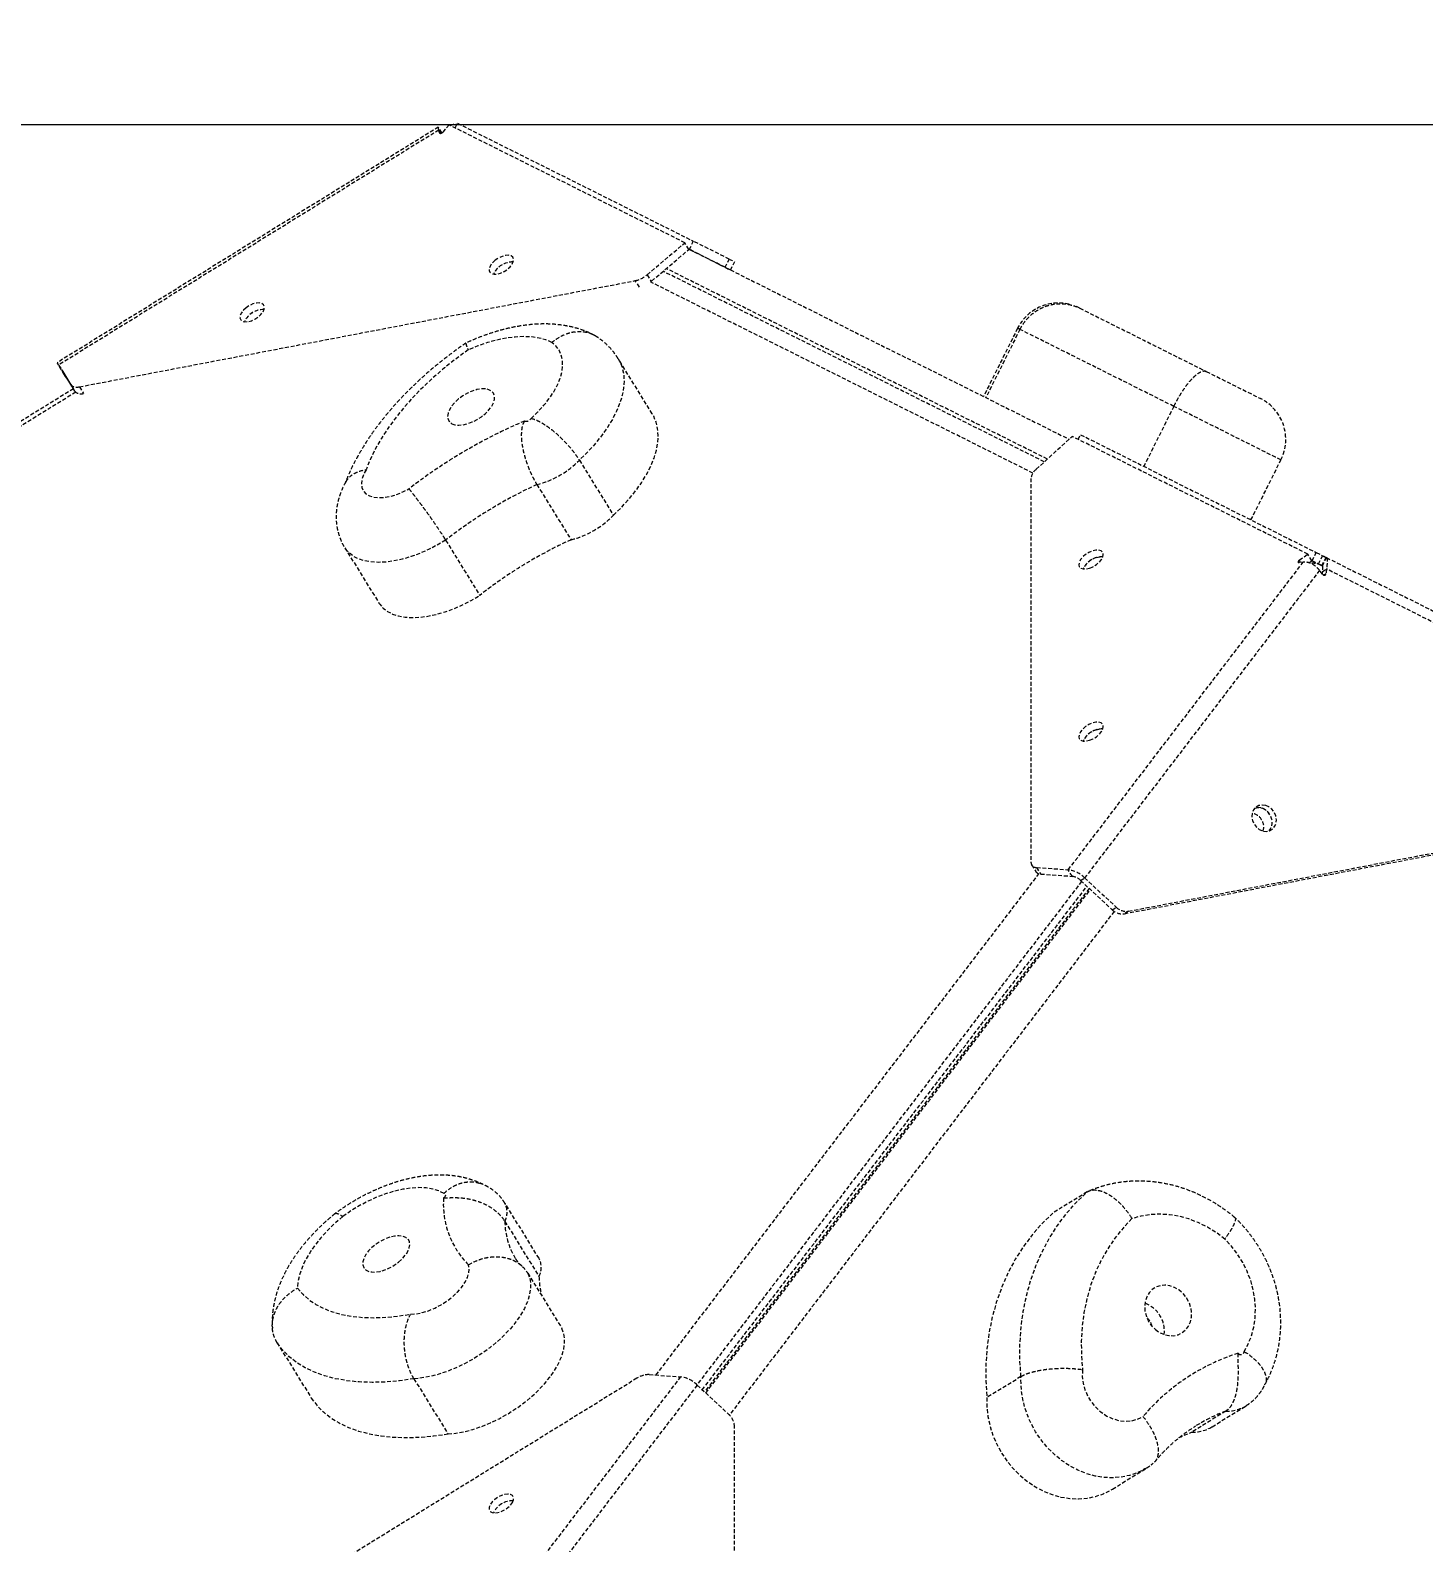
# Model space of a CAD drawing. Header units: millimetres. Extents: x -3485 to 2910, y -2710 to 2433.
# Drawn here: x -659.2 to -202.3, y 467.7 to 963.6 of the extents above; entities that cross this region are included whole.
import ezdxf

# ---------------------------------------------------------------- set-up
doc = ezdxf.new("R2010")
doc.units = ezdxf.units.MM
doc.linetypes.add('HIDDEN', pattern=[1.905, 1.27, -0.635])
for name, color, linetype in [('DIKOM_ОБЪЕКТ', 7, 'Continuous'), ('DIKOM_РАЗМЕР_ЗОНА', 7, 'Continuous'), ('DIKOM_РАЗМЕР_ОБЪЕКТА', 7, 'Continuous')]:
    doc.layers.add(name, color=color, linetype=linetype)
doc.styles.add('style1', font='arialbd.ttf', dxfattribs={"width": 0.8})
doc.dimstyles.new('1-50', dxfattribs={"dimtxt": 300, "dimasz": 200, "dimexe": 100, "dimexo": 0, "dimgap": 100, "dimtad": 1, "dimtxsty": 'style1', "dimcen": 200, "dimclrd": 7, "dimclre": 7, "dimclrt": 7, "dimadec": 1, "dimazin": 2, "dimtfac": 1, "dimtmove": 0, "dimatfit": 2, "dimfxl": 0, "dimlwd": 25, "dimlwe": 18, "dimarcsym": 0})

# ---------------------------------------------------------------- blocks, each defined once
blk = doc.blocks.new('*D1')
at = {"layer": 'Defpoints', "color": 0, "transparency": 16777216}
for p in [(945.52, 932.59), (-1315.58, -557.62), (667.32, -557.62)]:
    blk.add_point(p, dxfattribs=at)
at = {"layer": 'DIKOM_РАЗМЕР_ОБЪЕКТА', "color": 7, "lineweight": 18, "transparency": 16777216}
for p, q in [((945.52, 932.59), (-1415.58, 932.59)), ((667.32, -557.62), (-1415.58, -557.62))]:
    blk.add_line(p, q, dxfattribs=at)
at = {"layer": 'DIKOM_РАЗМЕР_ОБЪЕКТА', "color": 7, "lineweight": 25, "transparency": 16777216}
blk.add_line((-1315.58, 732.59), (-1315.58, -357.62), dxfattribs=at)
at = {"layer": 'DIKOM_РАЗМЕР_ОБЪЕКТА', "color": 7, "transparency": 16777216}
for points in [[(-1348.92, 732.59), (-1282.25, 732.59), (-1315.58, 932.59)], [(-1348.92, -357.62), (-1282.25, -357.62), (-1315.58, -557.62)]]:
    blk.add_solid(points, dxfattribs=at)
at = {"layer": 'DIKOM_РАЗМЕР_ОБЪЕКТА', "color": 7, "transparency": 16777216, "insert": (-1568.76, 187.48), "char_height": 300, "attachment_point": 5, "rotation": 90, "style": 'style1'}
blk.add_mtext('{\\fArial|b0|i0|c204|p34;1500}', dxfattribs=at)
blk = doc.blocks.new('*D3')
at = {"layer": 'Defpoints', "color": 0, "transparency": 16777216}
for p in [(1104.7, 2433.05), (-3035.21, -2058.94), (798.95, -2058.94)]:
    blk.add_point(p, dxfattribs=at)
at = {"layer": 'DIKOM_РАЗМЕР_ЗОНА', "color": 7, "lineweight": 18, "transparency": 16777216}
for p, q in [((1104.7, 2433.05), (-3135.21, 2433.05)), ((798.95, -2058.94), (-3135.21, -2058.94))]:
    blk.add_line(p, q, dxfattribs=at)
at = {"layer": 'DIKOM_РАЗМЕР_ЗОНА', "color": 7, "lineweight": 25, "transparency": 16777216}
blk.add_line((-3035.21, 2233.05), (-3035.21, -1858.94), dxfattribs=at)
at = {"layer": 'DIKOM_РАЗМЕР_ЗОНА', "color": 7, "transparency": 16777216}
for points in [[(-3068.54, 2233.05), (-3001.87, 2233.05), (-3035.21, 2433.05)], [(-3068.54, -1858.94), (-3001.87, -1858.94), (-3035.21, -2058.94)]]:
    blk.add_solid(points, dxfattribs=at)
at = {"layer": 'DIKOM_РАЗМЕР_ЗОНА', "color": 7, "transparency": 16777216, "insert": (-3288.38, 360.58), "char_height": 300, "attachment_point": 5, "rotation": 90, "style": 'style1'}
blk.add_mtext('{\\fArial|b0|i0|c204|p34;4500}', dxfattribs=at)

msp = doc.modelspace()

# ---------------------------------------------------------------- linework, layer by layer
at = {"layer": 'DIKOM_ОБЪЕКТ', "color": 7, "linetype": 'HIDDEN', "lineweight": 15}
for p, q in [((-521.84, 932.518), (-523.928, 930.184)), ((-444.564, 893.875), (-521.84, 932.518)), ((-519.837, 931.516), (-519.072, 933.047)), ((-519.072, 933.047), (-441.795, 894.404)), ((-525.392, 931.783), (-650.336, 854.558)), ((-525.2, 930.848), (-649.865, 853.795)), ((-524.26, 929.907), (-525.412, 931.77)), ((-525.033, 929.973), (-525.2, 930.848)), ((-524.541, 929.782), (-525.2, 930.848)), ((-524.93, 929.807), (-525.033, 929.973)), ((-523.928, 930.184), (-522.95, 931.277)), ((-523.928, 930.184), (-523.928, 930.184)), ((-456.93, 883.383), (-444.564, 893.875)), ((-443.222, 891.704), (-444.564, 893.875)), ((-441.795, 894.404), (-443.137, 891.721)), ((-430.031, 888.521), (-441.795, 894.404)), ((-455.45, 881.33), (-443.222, 891.704)), ((-443.275, 891.789), (-443.137, 891.721)), ((-443.273, 891.787), (-318.629, 829.472)), ((-431.373, 885.838), (-443.137, 891.721)), ((-441.881, 891.093), (-441.945, 891.123)), ((-431.373, 885.838), (-430.031, 888.521)), ((-456.93, 883.383), (-455.592, 881.219)), ((-326.723, 822.047), (-451.688, 884.522)), ((-325.729, 822.959), (-450.642, 885.409)), ((-428.311, 887.661), (-429.653, 884.977)), ((-643.029, 846.656), (-460.815, 881.452)), ((-459.48, 879.292), (-460.815, 881.452)), ((-330.468, 818.357), (-455.83, 881.03)), ((-315.348, 872.552), (-316.204, 872.947)), ((-335.472, 865.843), (-346.652, 843.482)), ((-334.722, 865.468), (-345.902, 843.107)), ((-645.901, 847.381), (-649.865, 853.795)), ((-649.865, 853.795), (-648.523, 851.624)), ((-649.865, 853.795), (-648.524, 851.625)), ((-649.865, 853.795), (-645.902, 847.382)), ((-455.233, 837.769), (-466.414, 855.859)), ((-648.524, 851.625), (-645.034, 845.978)), ((-648.524, 851.625), (-648.524, 851.625)), ((-644.559, 845.211), (-648.523, 851.624)), ((-645.034, 845.979), (-850.571, 718.937)), ((-644.267, 844.873), (-849.925, 717.756)), ((-645.902, 847.382), (-645.034, 845.978)), ((-644.559, 845.211), (-645.901, 847.381)), ((-643.029, 846.656), (-641.688, 844.485)), ((-284.266, 840.242), (-294.102, 820.567)), ((-329.376, 819.613), (-317.612, 830.406)), ((-240.34, 791.783), (-317.612, 830.406)), ((-315.608, 829.404), (-314.843, 830.935)), ((-314.843, 830.935), (-237.572, 792.312)), ((-479.162, 822.61), (-467.981, 804.52)), ((-258.985, 803.015), (-249.15, 822.686)), ((-493.065, 814.593), (-481.884, 796.504)), ((-331.096, 816.6), (-331.096, 690.706)), ((-556.039, 793.856), (-544.858, 775.766)), ((-522.985, 796.361), (-511.804, 778.271)), ((-318.876, 688.319), (-241.829, 789.178)), ((-243.141, 789.806), (-240.34, 791.783)), ((-242.697, 789.088), (-243.141, 789.806)), ((-241.829, 789.178), (-243.141, 789.043)), ((-238.999, 789.613), (-240.34, 791.783)), ((-239.969, 788.928), (-238.999, 789.613)), ((-239.051, 789.698), (-238.914, 789.629)), ((-239.042, 789.683), (-235.968, 788.146)), ((-238.914, 789.629), (-237.572, 792.312)), ((-238.914, 789.629), (-236.826, 788.585)), ((-237.572, 792.312), (-235.484, 791.268)), ((-236.826, 788.585), (-235.484, 791.268)), ((-235.721, 788.032), (-234.379, 790.716)), ((-235.554, 787.949), (-234.212, 790.632)), ((-234.379, 790.716), (-234.383, 790.718)), ((-234.379, 790.716), (-234.212, 790.632)), ((-234.212, 790.632), (-109.545, 728.297)), ((-236.462, 786.495), (-313.509, 685.636)), ((-235.484, 785.215), (-236.462, 786.495)), ((-235.721, 788.032), (-235.554, 787.949)), ((-235.554, 786.095), (-235.631, 785.406)), ((-235.554, 786.095), (-234.212, 786.924)), ((-235.168, 784.938), (-234.379, 785.426)), ((-234.212, 786.924), (-234.379, 785.426)), ((-109.545, 724.588), (-234.212, 786.924)), ((-299.122, 674.721), (-116.38, 709.621)), ((-300.463, 673.892), (-117.721, 708.792)), ((-330.877, 689.887), (-329.535, 687.716)), ((-454.034, 522.631), (-328.48, 686.997)), ((-314.516, 684.496), (-440.605, 519.428)), ((-329.253, 689.075), (-318.876, 688.319)), ((-329.253, 689.075), (-327.911, 686.904)), ((-327.911, 686.904), (-317.534, 686.148)), ((-317.534, 686.148), (-318.876, 688.319)), ((-314.851, 684.807), (-313.509, 685.636)), ((-314.851, 684.807), (-304.474, 675.187)), ((-313.509, 685.636), (-303.132, 676.016)), ((-438.849, 517.8), (-312.76, 682.868)), ((-312.036, 682.197), (-438.125, 517.129)), ((-437.711, 516.745), (-311.621, 681.813)), ((-303.828, 674.672), (-429.958, 509.549)), ((-304.474, 675.187), (-303.132, 676.016)), ((-299.122, 674.721), (-300.463, 673.892)), ((-312.721, 582.668), (-323.901, 575.758)), ((-492.374, 560.91), (-503.555, 579)), ((-503.568, 573.016), (-492.387, 554.926)), ((-496.072, 556.05), (-484.891, 537.961)), ((-578.218, 533.193), (-567.036, 515.103)), ((-460.279, 521.588), (-642.486, 408.973)), ((-533.387, 521.423), (-522.206, 503.334)), ((-522.943, 421.182), (-445.892, 522.037)), ((-456.268, 522.793), (-445.892, 522.037)), ((-334.386, 522.118), (-345.566, 515.208)), ((-440.525, 519.354), (-517.576, 418.499)), ((-440.525, 519.354), (-430.149, 509.734)), ((-267.255, 510.789), (-278.435, 503.879)), ((-271.717, 505.686), (-260.537, 512.596)), ((-428.305, 301.293), (-428.305, 505.602)), ((-304.4, 485.231), (-293.22, 492.141))]:
    msp.add_line(p, q, dxfattribs=at)
at = {"layer": 'DIKOM_ОБЪЕКТ', "color": 7, "linetype": 'HIDDEN', "lineweight": 15, "flags": 128}
for points in [[(-506.718, 888.169), (-507.627, 887.343), (-508.301, 886.461), (-508.688, 885.596), (-508.755, 884.817), (-508.498, 884.188), (-507.936, 883.759), (-507.116, 883.565), (-506.104, 883.622), (-504.981, 883.925), (-503.84, 884.45), (-502.771, 885.154), (-501.863, 885.98), (-501.188, 886.862), (-500.801, 887.727), (-500.734, 888.506), (-500.992, 889.135), (-501.553, 889.564), (-502.374, 889.758), (-503.386, 889.701), (-504.508, 889.398), (-505.65, 888.873), (-506.718, 888.169)], [(-430.031, 888.521), (-429.65, 888.33), (-429.308, 888.16), (-429.012, 888.011), (-428.764, 887.887), (-428.568, 887.789), (-428.426, 887.718), (-428.34, 887.675), (-428.311, 887.661)], [(-429.653, 884.977), (-429.681, 884.992), (-429.767, 885.035), (-429.909, 885.106), (-430.106, 885.204), (-430.354, 885.328), (-430.65, 885.476), (-430.992, 885.647), (-431.373, 885.838)], [(-588.383, 872.574), (-589.291, 871.748), (-589.966, 870.866), (-590.353, 870.001), (-590.42, 869.222), (-590.162, 868.593), (-589.601, 868.164), (-588.78, 867.97), (-587.768, 868.027), (-586.645, 868.33), (-585.504, 868.855), (-584.436, 869.559), (-583.527, 870.385), (-582.852, 871.267), (-582.466, 872.132), (-582.398, 872.911), (-582.656, 873.54), (-583.218, 873.969), (-584.038, 874.163), (-585.05, 874.106), (-586.173, 873.803), (-587.314, 873.278), (-588.383, 872.574)], [(-315.348, 872.552), (-315.338, 872.547), (-315.101, 872.429)], [(-315.101, 872.429), (-312.847, 871.302), (-310.32, 870.038), (-307.532, 868.644), (-304.5, 867.128), (-301.239, 865.498), (-297.767, 863.763), (-294.103, 861.931), (-290.266, 860.012), (-286.276, 858.018), (-282.156, 855.958), (-277.927, 853.843), (-273.612, 851.686)], [(-488.132, 861.219), (-490.114, 862.048), (-492.334, 862.643), (-494.769, 862.998), (-497.396, 863.109), (-500.188, 862.975), (-503.117, 862.597), (-506.155, 861.98), (-509.27, 861.129), (-512.431, 860.053), (-515.608, 858.762)], [(-334.722, 865.468), (-335.276, 865.745), (-335.472, 865.843), (-335.472, 865.843)], [(-284.266, 840.242), (-289.19, 842.704), (-294.018, 845.118), (-298.725, 847.471), (-303.29, 849.753), (-307.692, 851.954), (-311.909, 854.062), (-315.921, 856.068), (-319.71, 857.963), (-323.258, 859.737), (-326.549, 861.381), (-329.565, 862.889), (-332.294, 864.254), (-334.722, 865.468)], [(-515.608, 858.762), (-519.577, 855.859), (-523.392, 852.832), (-527.032, 849.695), (-530.476, 846.467), (-533.707, 843.165), (-536.707, 839.806), (-539.46, 836.409), (-541.951, 832.991), (-544.167, 829.571), (-546.096, 826.167), (-547.729, 822.798), (-549.055, 819.481)], [(-494.995, 836.279), (-492.777, 838.399), (-490.78, 840.584), (-489.03, 842.808), (-487.549, 845.042), (-486.356, 847.259), (-485.465, 849.429), (-484.887, 851.527), (-484.631, 853.526), (-484.698, 855.401), (-485.089, 857.129), (-485.798, 858.687), (-486.817, 860.056), (-488.132, 861.219)], [(-649.865, 853.795), (-650.068, 854.124), (-650.216, 854.363), (-650.306, 854.509), (-650.336, 854.558), (-650.306, 854.509), (-650.216, 854.363), (-650.068, 854.124), (-649.865, 853.795)], [(-466.418, 855.864), (-465.964, 855.064), (-465.16, 853.131), (-464.669, 851.034), (-464.493, 848.789), (-464.634, 846.415), (-465.09, 843.931), (-465.859, 841.357), (-466.935, 838.714), (-468.307, 836.022), (-469.966, 833.305), (-471.897, 830.583), (-474.086, 827.878), (-476.514, 825.214), (-479.162, 822.61)], [(-648.524, 851.625), (-648.625, 851.789), (-648.699, 851.909), (-648.744, 851.981), (-648.759, 852.006), (-648.744, 851.981), (-648.699, 851.909), (-648.625, 851.789), (-648.523, 851.624)], [(-273.612, 851.686), (-271.663, 850.712), (-269.624, 849.692), (-267.551, 848.656), (-265.501, 847.631), (-263.53, 846.646), (-261.692, 845.727), (-260.038, 844.9), (-258.612, 844.187), (-257.453, 843.608), (-256.595, 843.178), (-256.059, 842.91), (-255.86, 842.811), (-255.859, 842.811)], [(-520.974, 834.564), (-519.955, 834.199), (-518.719, 834.073), (-517.316, 834.19), (-515.804, 834.546), (-514.245, 835.127), (-512.702, 835.908), (-511.239, 836.858), (-509.915, 837.938), (-508.786, 839.103), (-507.896, 840.306), (-507.283, 841.498), (-506.971, 842.629), (-506.974, 843.654), (-507.291, 844.53), (-507.909, 845.222), (-508.803, 845.702), (-509.937, 845.949), (-511.263, 845.953), (-512.728, 845.715), (-514.272, 845.245), (-515.831, 844.56), (-517.341, 843.69), (-518.742, 842.67), (-519.975, 841.542), (-520.99, 840.352), (-521.745, 839.148), (-522.21, 837.981), (-522.365, 836.897), (-522.204, 835.941), (-521.734, 835.153), (-520.974, 834.564)], [(-249.15, 822.686), (-249.174, 822.699), (-249.459, 822.841), (-250.06, 823.141), (-250.969, 823.596), (-252.176, 824.199), (-253.666, 824.944), (-255.419, 825.821), (-257.416, 826.819), (-259.63, 827.926), (-262.035, 829.128), (-264.601, 830.411), (-267.296, 831.759), (-270.088, 833.154), (-272.941, 834.581), (-275.821, 836.02), (-278.692, 837.456), (-281.518, 838.869), (-284.266, 840.242)], [(-467.981, 804.52), (-465.333, 807.124), (-462.905, 809.789), (-460.716, 812.493), (-458.784, 815.215), (-457.126, 817.932), (-455.753, 820.624), (-454.678, 823.267), (-453.909, 825.842), (-453.452, 828.326), (-453.311, 830.7), (-453.487, 832.944), (-453.979, 835.042), (-454.782, 836.975), (-455.233, 837.769)], [(-549.055, 819.481), (-549.899, 817.896), (-550.419, 816.366), (-550.601, 814.935), (-550.441, 813.642), (-549.942, 812.522), (-549.117, 811.605), (-547.991, 810.918), (-546.593, 810.477), (-544.961, 810.297), (-543.141, 810.381), (-541.183, 810.727), (-539.139, 811.326), (-537.066, 812.162), (-535.021, 813.211)], [(-522.985, 796.361), (-525.759, 794.728), (-528.602, 793.272), (-531.479, 792.011), (-534.354, 790.961), (-537.193, 790.135), (-539.96, 789.542), (-542.621, 789.191), (-545.143, 789.086), (-547.495, 789.227), (-549.649, 789.613), (-551.577, 790.24), (-553.256, 791.1), (-554.664, 792.181), (-555.786, 793.471), (-556.033, 793.845)], [(-311.885, 787.194), (-310.74, 787.678), (-309.65, 788.35), (-308.703, 789.157), (-307.977, 790.033), (-307.529, 790.907), (-307.396, 791.708), (-307.59, 792.372), (-308.093, 792.844), (-308.866, 793.087), (-309.846, 793.081), (-310.954, 792.825), (-312.099, 792.342), (-313.189, 791.669), (-314.136, 790.862), (-314.863, 789.986), (-315.31, 789.112), (-315.443, 788.311), (-315.25, 787.647), (-314.746, 787.175), (-313.973, 786.932), (-312.993, 786.939), (-311.885, 787.194)], [(-309.612, 790.654), (-308.504, 790.91), (-307.534, 790.918)], [(-235.484, 791.268), (-235.374, 791.213), (-235.252, 791.152), (-235.123, 791.087), (-234.992, 791.022), (-234.863, 790.958), (-234.742, 790.897), (-234.632, 790.842), (-234.538, 790.795), (-234.463, 790.757), (-234.409, 790.731), (-234.379, 790.716)], [(-544.858, 775.766), (-544.605, 775.381), (-543.483, 774.091), (-542.074, 773.01), (-540.396, 772.151), (-538.468, 771.524), (-536.314, 771.137), (-533.962, 770.996), (-531.44, 771.102), (-528.779, 771.453), (-526.012, 772.045), (-523.173, 772.871), (-520.298, 773.921), (-517.421, 775.182), (-514.578, 776.638), (-511.804, 778.271)], [(-311.885, 730.771), (-310.74, 731.255), (-309.65, 731.927), (-308.703, 732.734), (-307.976, 733.61), (-307.529, 734.484), (-307.396, 735.285), (-307.589, 735.949), (-308.093, 736.422), (-308.866, 736.664), (-309.846, 736.658), (-310.954, 736.402), (-312.099, 735.919), (-313.189, 735.246), (-314.136, 734.439), (-314.862, 733.563), (-315.31, 732.689), (-315.443, 731.888), (-315.249, 731.224), (-314.746, 730.752), (-313.973, 730.509), (-312.993, 730.516), (-311.885, 730.771)], [(-309.612, 734.231), (-308.504, 734.487), (-307.527, 734.494)], [(-254.197, 709.391), (-255.342, 709.535), (-256.433, 709.329), (-257.379, 708.789), (-258.106, 707.96), (-258.554, 706.908), (-258.686, 705.719), (-258.493, 704.488), (-257.989, 703.316), (-257.216, 702.298), (-256.236, 701.515), (-255.129, 701.033), (-253.984, 700.888), (-252.893, 701.094), (-251.947, 701.634), (-251.22, 702.463), (-250.772, 703.515), (-250.639, 704.705), (-250.833, 705.935), (-251.337, 707.107), (-252.11, 708.126), (-253.09, 708.908), (-254.197, 709.391)], [(-257.649, 708.543), (-256.684, 708.706), (-255.539, 708.561)], [(-253.03, 701.048), (-252.751, 701.368), (-252.217, 702.363), (-251.989, 703.522), (-252.087, 704.751), (-252.503, 705.95), (-253.203, 707.023), (-254.13, 707.882), (-255.209, 708.458), (-256.352, 708.704), (-257.468, 708.601), (-257.641, 708.551)], [(-523.503, 582.194), (-525.225, 583.026), (-527.196, 583.622), (-529.393, 583.973), (-531.786, 584.075), (-534.347, 583.927), (-537.043, 583.531), (-539.84, 582.891), (-542.703, 582.016), (-545.596, 580.917), (-548.483, 579.607), (-551.328, 578.103), (-554.095, 576.423), (-556.749, 574.589)], [(-523.674, 580.717), (-523.401, 580.943), (-523.183, 581.189), (-523.034, 581.438), (-522.966, 581.674), (-522.983, 581.88), (-523.084, 582.042), (-523.261, 582.149), (-523.503, 582.194)], [(-334.386, 522.118), (-334.722, 527.56), (-334.709, 532.959), (-334.348, 538.291), (-333.639, 543.531), (-332.587, 548.652), (-331.196, 553.633), (-329.473, 558.448), (-327.427, 563.075), (-325.065, 567.493), (-322.401, 571.681), (-319.446, 575.618), (-316.214, 579.286), (-312.721, 582.668)], [(-323.901, 575.758), (-327.394, 572.376), (-330.626, 568.707), (-333.581, 564.77), (-336.245, 560.583), (-338.607, 556.165), (-340.653, 551.538), (-342.376, 546.722), (-343.767, 541.742), (-344.819, 536.62), (-345.528, 531.381), (-345.889, 526.049), (-345.902, 520.649), (-345.566, 515.208)], [(-267.566, 567.239), (-270.337, 569.318), (-273.25, 571.117), (-276.274, 572.617), (-279.38, 573.804), (-282.537, 574.666), (-285.714, 575.193), (-288.878, 575.382), (-291.998, 575.23), (-295.043, 574.738), (-297.982, 573.911)], [(-556.749, 574.589), (-559.347, 572.337), (-561.749, 569.999), (-563.932, 567.6), (-565.874, 565.162), (-567.555, 562.711), (-568.959, 560.27), (-570.071, 557.865), (-570.882, 555.519), (-571.381, 553.255), (-571.565, 551.097)], [(-297.982, 573.911), (-300.916, 570.83), (-303.599, 567.492), (-306.017, 563.914), (-308.156, 560.115), (-310.005, 556.116), (-311.554, 551.939), (-312.796, 547.605), (-313.722, 543.138), (-314.329, 538.562), (-314.612, 533.901), (-314.571, 529.181), (-314.206, 524.426)], [(-538.435, 559.644), (-537.193, 560.768), (-536.166, 561.956), (-535.397, 563.16), (-534.917, 564.331), (-534.747, 565.42), (-534.892, 566.382), (-535.347, 567.18), (-536.094, 567.779), (-537.101, 568.155), (-538.327, 568.294), (-539.723, 568.189), (-541.232, 567.844), (-542.79, 567.274), (-544.335, 566.502), (-545.804, 565.559), (-547.135, 564.485), (-548.276, 563.323), (-549.178, 562.12), (-549.805, 560.927), (-550.132, 559.792), (-550.145, 558.76), (-549.843, 557.876), (-549.239, 557.174), (-548.358, 556.684), (-547.235, 556.425), (-545.917, 556.408), (-544.458, 556.634), (-542.916, 557.094), (-541.357, 557.769), (-539.842, 558.63), (-538.435, 559.644)], [(-261.22, 530.291), (-259.866, 532.802), (-258.806, 535.504), (-258.054, 538.36), (-257.619, 541.337), (-257.507, 544.396), (-257.72, 547.499), (-258.253, 550.607), (-259.102, 553.682), (-260.255, 556.684), (-261.698, 559.576), (-263.412, 562.322), (-265.376, 564.887), (-267.566, 567.239)], [(-534.481, 542.598), (-532.642, 542.712), (-530.671, 543.089), (-528.621, 543.716), (-526.548, 544.578), (-524.51, 545.65), (-522.561, 546.903), (-520.756, 548.303), (-519.144, 549.811), (-517.768, 551.387), (-516.667, 552.987), (-515.871, 554.567), (-515.402, 556.083), (-515.271, 557.496), (-515.484, 558.765)], [(-496.072, 556.05), (-495.464, 554.446), (-495.172, 552.681), (-495.199, 550.777), (-495.545, 548.757), (-496.206, 546.647), (-497.175, 544.472), (-498.438, 542.26), (-499.98, 540.037), (-501.782, 537.831), (-503.823, 535.669), (-506.076, 533.578), (-508.515, 531.583), (-511.108, 529.71), (-513.825, 527.981), (-516.631, 526.417), (-519.492, 525.039), (-522.373, 523.862), (-525.237, 522.902), (-528.051, 522.17), (-530.779, 521.675), (-533.387, 521.423)], [(-571.565, 551.097), (-569.836, 549.113), (-567.812, 547.34), (-565.505, 545.785), (-562.928, 544.457), (-560.093, 543.363), (-557.016, 542.51), (-553.715, 541.902), (-550.205, 541.541), (-546.507, 541.431), (-542.639, 541.571), (-538.623, 541.96), (-534.481, 542.598)], [(-290.328, 537.565), (-288.938, 536.593), (-287.434, 535.917), (-285.876, 535.563), (-284.329, 535.547), (-282.856, 535.869), (-281.516, 536.515), (-280.366, 537.46), (-279.452, 538.665), (-278.812, 540.08), (-278.471, 541.647), (-278.444, 543.303), (-278.731, 544.979), (-279.322, 546.607), (-280.192, 548.12), (-281.304, 549.456), (-282.615, 550.561), (-284.069, 551.389), (-285.608, 551.907), (-287.168, 552.093), (-288.686, 551.939), (-290.1, 551.453), (-291.351, 550.653), (-292.388, 549.573), (-293.17, 548.256), (-293.663, 546.757), (-293.848, 545.137), (-293.717, 543.463), (-293.275, 541.802), (-292.542, 540.224), (-291.545, 538.792), (-290.328, 537.565)], [(-522.206, 503.334), (-519.598, 503.585), (-516.87, 504.08), (-514.056, 504.812), (-511.191, 505.773), (-508.311, 506.949), (-505.45, 508.328), (-502.644, 509.891), (-499.927, 511.62), (-497.333, 513.494), (-494.895, 515.488), (-492.642, 517.579), (-490.601, 519.741), (-488.799, 521.947), (-487.256, 524.17), (-485.993, 526.383), (-485.025, 528.557), (-484.364, 530.667), (-484.018, 532.687), (-483.99, 534.591), (-484.283, 536.356), (-484.891, 537.961)], [(-533.387, 521.423), (-538.104, 520.756), (-542.679, 520.355), (-547.092, 520.223), (-551.323, 520.36), (-555.35, 520.766), (-559.155, 521.438), (-562.72, 522.374), (-566.028, 523.569), (-569.064, 525.018), (-571.813, 526.713), (-574.263, 528.647), (-576.401, 530.81), (-578.218, 533.193)], [(-293.234, 492.133), (-293.734, 491.834), (-296.193, 490.616), (-298.802, 489.722), (-301.531, 489.162), (-304.346, 488.942), (-307.211, 489.066), (-310.092, 489.533), (-312.952, 490.336), (-315.758, 491.465), (-318.474, 492.907), (-321.066, 494.644), (-323.503, 496.654), (-325.755, 498.913), (-327.793, 501.392), (-329.594, 504.061), (-331.133, 506.888), (-332.394, 509.838), (-333.359, 512.873), (-334.018, 515.957), (-334.361, 519.051), (-334.386, 522.118)], [(-314.206, 524.426), (-314.275, 522.234), (-314.001, 520.006), (-313.392, 517.805), (-312.465, 515.691), (-311.244, 513.72), (-309.764, 511.948), (-308.065, 510.423), (-306.193, 509.186), (-304.2, 508.272), (-302.141, 507.705), (-300.07, 507.501), (-298.047, 507.666), (-296.125, 508.195), (-294.357, 509.073)], [(-567.036, 515.103), (-565.22, 512.72), (-563.082, 510.557), (-560.632, 508.623), (-557.883, 506.928), (-554.847, 505.479), (-551.539, 504.284), (-547.974, 503.348), (-544.169, 502.676), (-540.142, 502.27), (-535.911, 502.133), (-531.498, 502.265), (-526.922, 502.666), (-522.206, 503.334)], [(-345.566, 515.208), (-345.542, 512.141), (-345.198, 509.046), (-344.539, 505.962), (-343.574, 502.927), (-342.313, 499.978), (-340.774, 497.151), (-338.973, 494.482), (-336.935, 492.002), (-334.683, 489.744), (-332.246, 487.733), (-329.654, 485.997), (-326.938, 484.555), (-324.132, 483.426), (-321.272, 482.623), (-318.391, 482.156), (-315.526, 482.032), (-312.711, 482.251), (-309.982, 482.811), (-307.373, 483.706), (-304.915, 484.923), (-304.4, 485.231)], [(-282.606, 502.113), (-281.916, 502.432), (-278.435, 503.879)], [(-501.08, 480.892), (-500.755, 481.745), (-500.753, 482.499), (-501.074, 483.092), (-501.692, 483.476), (-502.556, 483.62), (-503.597, 483.513), (-504.731, 483.162), (-505.865, 482.598), (-506.908, 481.864), (-507.775, 481.021), (-508.396, 480.138), (-508.721, 479.284), (-508.723, 478.531), (-508.402, 477.938), (-507.784, 477.554), (-506.92, 477.41), (-505.879, 477.517), (-504.745, 477.867), (-503.611, 478.432), (-502.568, 479.165), (-501.701, 480.008), (-501.08, 480.892)]]:
    msp.add_lwpolyline(points, dxfattribs=at)
at = {"layer": 'DIKOM_ОБЪЕКТ', "color": 7, "linetype": 'HIDDEN', "lineweight": 15}
for centre, radius, start, end in [((-501.087, 880.749), 6.834, 87.98465, 155.48683), ((-501.073, 880.721), 6.852, 88.20011, 155.2841), ((-462.673, 890.064), 8.81, 282.17698, 310.68373), ((-322.056, 859.135), 15, 76.78856, 153.43747), ((-582.747, 865.142), 6.839, 88.03856, 155.39874), ((-582.74, 865.129), 6.848, 88.1172, 155.32009), ((-643.918, 849.184), 2.679, 222.26889, 289.37031), ((-642.576, 847.013), 2.679, 222.26923, 289.36998), ((-262.567, 829.394), 15, 333.43747, 63.43747), ((-427.737, 673.767), 175.939, 113.23425, 127.57358), ((-496.599, 837.21), 1.855, 252.947, 329.85921), ((-500.226, 843.076), 29.369, 284.11248, 315.82519), ((-326.569, 816.012), 4.566, 127.93616, 172.60206), ((-431.416, 679.761), 148.258, 114.57134, 128.14347), ((-489.045, 824.986), 29.369, 284.11284, 315.82526), ((-420.235, 661.671), 148.258, 114.57134, 128.14347), ((-307.753, 784.077), 6.843, 88.09919, 155.34532), ((-307.869, 784.199), 6.686, 105.10572, 155.87556), ((-238.705, 782.561), 6.22, 63.8858, 95.03482), ((-307.87, 727.777), 6.686, 105.1031, 155.87208), ((-307.744, 727.649), 6.846, 88.17569, 155.31302), ((-259.201, 702.548), 4.303, 30.19047, 81.68286), ((-256.936, 703.888), 4.878, 33.51108, 73.35814), ((-259.08, 702.353), 4.301, 341.6437, 33.25428), ((-329.385, 690.782), 1.712, 182.53112, 274.4433), ((-327.944, 688.868), 1.965, 215.91202, 270.97027), ((-320.296, 678.77), 9.654, 45.33265, 81.54239), ((-318.244, 681.374), 4.827, 45.33198, 81.54384), ((-301.181, 678.527), 4.69, 225.40539, 278.80249), ((-299.839, 679.356), 4.69, 225.40539, 278.80249), ((-495.686, 578.655), 28.064, 175.78556, 225.13229), ((-509.462, 576.021), 6.616, 332.98846, 26.79005), ((-479.662, 573.251), 23.907, 180.56256, 211.08376), ((-498.116, 557.931), 6.469, 332.32528, 27.42223), ((-466.335, 555.483), 26.058, 181.22327, 195.31366), ((-297.022, 537.072), 9.651, 353.13645, 70.30355), ((-296.178, 537.594), 4.89, 12.07932, 51.36068), ((-242.399, 464.716), 68.317, 107.74945, 139.5126), ((-262.333, 530.468), 1.126, 217.55976, 350.9779), ((-456.311, 515.659), 7.135, 89.65885, 123.79035), ((-447.312, 512.489), 9.654, 45.32999, 81.54221), ((-247.032, 457.21), 57.269, 110.67877, 121.64223), ((-266.97, 523.12), 12.334, 268.67809, 301.35555), ((-434.025, 505.528), 5.72, 0.74782, 47.34066), ((-278.15, 516.209), 12.333, 268.6772, 301.43833), ((-501.06, 474.567), 6.859, 88.2688, 155.30779), ((-501.072, 474.56), 6.85, 88.13526, 155.16931)]:
    msp.add_arc(centre, radius, start, end, dxfattribs=at)
for centre, major_axis, ratio, start_param, end_param in [((-524.35, 930.395), (0.622, 0.551), 0.5393291, 2.8316281, 4.9260232), ((-524.35, 930.395), (0.622, 0.551), 0.5392546, 4.394289, 4.9260006), ((-242.719, 789.595), (0.824, 0.43), 0.4311021, 1.8729865, 3.9673816), ((-236.404, 788.374), (0.689, -0.345), 0.0001041, 4.0533953, 6.1477904), ((-235.066, 791.059), (0.689, -0.345), 0.0001042, 4.0532912, 6.1476863), ((-235.062, 785.767), (-0.339, 0.872), 0.6884804, 1.9680499, 4.062445)]:
    msp.add_ellipse(centre, major_axis=major_axis, ratio=ratio, start_param=start_param, end_param=end_param, dxfattribs=at)
for points, knots in [([(-521.486, 932.341), (-521.139, 932.496), (-520.418, 932.818), (-519.626, 932.78), (-519.215, 932.76)], [0, 0, 0, 0, 0.4820529, 1, 1, 1, 1]), ([(-525.2, 930.848), (-525.272, 931.131), (-525.405, 931.65), (-525.41, 931.733), (-525.412, 931.77)], [0, 0, 0, 0, 0.5463805, 1, 1, 1, 1]), ([(-334.722, 865.468), (-334.32, 866.189), (-333.503, 867.651), (-331.866, 869.548), (-329.961, 871.178), (-327.843, 872.453), (-325.541, 873.364), (-323.15, 873.87), (-320.696, 873.964), (-317.974, 873.596), (-316.121, 872.937), (-315.113, 872.434), (-315.101, 872.429)], [0, 0, 0, 0, 0.1043123, 0.2116566, 0.3159659, 0.4232788, 0.5279868, 0.6356777, 0.7413937, 0.8501011, 0.9982859, 1, 1, 1, 1]), ([(-474.121, 863.461), (-474.665, 863.743), (-476.08, 864.477), (-478.506, 865.417), (-481.415, 866.266), (-484.5, 866.864), (-487.756, 867.211), (-491.166, 867.296), (-494.704, 867.114), (-498.331, 866.669), (-502.009, 865.968), (-505.703, 865.027), (-509.387, 863.856), (-512.933, 862.53), (-515.228, 861.502), (-516.317, 861.014)], [0, 0, 0, 0, 0.0451105, 0.117274, 0.191084, 0.2673504, 0.3461067, 0.4270824, 0.5096996, 0.5932303, 0.6769055, 0.7602652, 0.8431387, 0.9255021, 1, 1, 1, 1]), ([(-473.183, 862.885), (-473.71, 863.213), (-474.833, 863.913), (-476.78, 864.513), (-478.918, 864.767), (-481.114, 864.603), (-483.337, 864.035), (-485.7, 862.99), (-487.279, 861.925), (-488.112, 861.235), (-488.132, 861.219)], [0, 0, 0, 0, 0.1238313, 0.2641506, 0.4005419, 0.5408853, 0.6773464, 0.8177611, 0.995675, 1, 1, 1, 1]), ([(-466.454, 855.848), (-466.666, 856.206), (-467.333, 857.336), (-468.733, 859.047), (-470.609, 860.949), (-472.136, 862.188), (-473.022, 862.791), (-473.176, 862.896)], [0, 0, 0, 0, 0.1268412, 0.3996697, 0.6709498, 0.9426398, 1, 1, 1, 1]), ([(-516.324, 861.006), (-516.675, 860.766), (-518.423, 859.573), (-521.485, 857.33), (-525.447, 854.231), (-529.259, 851.008), (-532.913, 847.676), (-536.394, 844.24), (-539.689, 840.711), (-542.785, 837.095), (-545.67, 833.401), (-548.327, 829.637), (-550.745, 825.81), (-552.898, 821.929), (-554.644, 818.352), (-555.544, 816.059), (-555.926, 815.085)], [0, 0, 0, 0, 0.0190294, 0.0946832, 0.1704319, 0.246319, 0.3223911, 0.3986941, 0.4752736, 0.5521718, 0.6294239, 0.707051, 0.7850509, 0.8633811, 0.941941, 1, 1, 1, 1]), ([(-516.319, 860.998), (-516.342, 860.949), (-516.39, 860.844), (-516.187, 860.156), (-515.86, 859.342), (-515.61, 858.769), (-515.608, 858.762)], [0, 0, 0, 0, 0.2724766, 0.5783001, 0.9951759, 1, 1, 1, 1]), ([(-284.266, 840.242), (-283.884, 840.979), (-283.111, 842.474), (-281.853, 844.576), (-280.552, 846.522), (-279.255, 848.219), (-277.979, 849.649), (-276.777, 850.747), (-275.661, 851.498), (-274.569, 851.908), (-273.928, 851.843), (-273.617, 851.688), (-273.612, 851.686)], [0, 0, 0, 0, 0.1053845, 0.2138289, 0.3192144, 0.4276512, 0.5331356, 0.6416658, 0.7474214, 0.8562211, 0.9978486, 1, 1, 1, 1]), ([(-497.143, 835.437), (-497.147, 835.431), (-497.434, 834.983), (-497.822, 834.033), (-498.15, 832.372), (-498.222, 830.385), (-498.023, 828.115), (-497.585, 825.729), (-496.952, 823.335), (-496.148, 820.942), (-495.217, 818.662), (-494.18, 816.489), (-493.44, 815.231), (-493.065, 814.593)], [0, 0, 0, 0, 0.00107976, 0.08125644, 0.16437633, 0.26822529, 0.37511111, 0.47807171, 0.58395642, 0.68648597, 0.79195872, 0.89448915, 1, 1, 1, 1]), ([(-494.995, 836.279), (-494.986, 836.277), (-494.238, 836.135), (-492.928, 835.629), (-490.921, 834.523), (-489.055, 833.255), (-487.153, 831.75), (-485.3, 830.08), (-483.51, 828.265), (-481.87, 826.392), (-480.373, 824.473), (-479.57, 823.237), (-479.162, 822.61)], [0, 0, 0, 0, 0.0016815, 0.1432327, 0.2488643, 0.357558, 0.463117, 0.5717354, 0.677272, 0.7858668, 0.8914035, 1, 1, 1, 1]), ([(-555.714, 815.481), (-555.404, 815.95), (-554.787, 816.881), (-553.404, 817.997), (-551.561, 818.948), (-550.006, 819.349), (-549.069, 819.479), (-549.055, 819.481)], [0, 0, 0, 0, 0.230059, 0.4572951, 0.6910694, 0.9953787, 1, 1, 1, 1]), ([(-555.711, 815.479), (-555.753, 815.409), (-556.261, 814.562), (-557.043, 812.886), (-557.952, 810.455), (-558.557, 808.018), (-558.88, 805.597), (-558.923, 803.203), (-558.685, 800.855), (-558.165, 798.493), (-557.302, 796.189), (-556.558, 794.605), (-556.048, 793.882), (-556.018, 793.839)], [0, 0, 0, 0, 0.010866, 0.1299854, 0.244822, 0.355625, 0.4631068, 0.568065, 0.6712098, 0.7731233, 0.8843629, 0.9930999, 1, 1, 1, 1]), ([(-535.021, 813.211), (-535.015, 813.204), (-534.639, 812.731), (-533.87, 811.757), (-532.554, 810.055), (-531.242, 808.323), (-529.827, 806.414), (-528.379, 804.413), (-526.916, 802.335), (-525.51, 800.277), (-524.164, 798.242), (-523.382, 796.994), (-522.985, 796.361)], [0, 0, 0, 0, 0.0020449, 0.1451482, 0.2509375, 0.3597576, 0.4650837, 0.5734334, 0.6785529, 0.7867064, 0.8918281, 1, 1, 1, 1]), ([(-236.462, 786.495), (-236.877, 786.943), (-237.637, 787.764), (-238.978, 788.629), (-240.406, 789.155), (-241.331, 789.17), (-241.829, 789.178)], [0, 0, 0, 0, 0.27319125, 0.50001462, 0.73040633, 1, 1, 1, 1]), ([(-234.212, 790.632), (-234.141, 790.539), (-234.01, 790.368), (-233.995, 789.571), (-234.018, 788.453), (-234.144, 787.46), (-234.212, 786.924)], [0, 0, 0, 0, 0.2732005, 0.5000203, 0.7304096, 1, 1, 1, 1]), ([(-235.554, 787.949), (-235.554, 787.921), (-235.554, 787.87), (-235.587, 787.49), (-235.562, 786.904), (-235.557, 786.38), (-235.554, 786.095)], [0, 0, 0, 0, 0.275444, 0.499912, 0.7277741, 1, 1, 1, 1]), ([(-510.657, 585.069), (-510.684, 585.085), (-511.514, 585.549), (-513.272, 586.257), (-515.954, 587.147), (-518.811, 587.768), (-521.831, 588.148), (-525.005, 588.267), (-528.311, 588.119), (-531.713, 587.703), (-535.167, 587.027), (-538.632, 586.106), (-542.077, 584.957), (-545.479, 583.597), (-548.819, 582.04), (-552.083, 580.298), (-555.251, 578.381), (-557.624, 576.783), (-558.922, 575.818), (-559.237, 575.585)], [0, 0, 0, 0, 0.0019505, 0.0593891, 0.1180945, 0.1787545, 0.2415866, 0.3065652, 0.373331, 0.4412469, 0.5095601, 0.5776623, 0.6453364, 0.7125451, 0.7793586, 0.8459011, 0.9123217, 0.9787817, 1, 1, 1, 1]), ([(-523.503, 582.194), (-523.494, 582.202), (-522.775, 582.956), (-521.33, 584.086), (-519.102, 585.221), (-517.015, 585.853), (-514.905, 586.06), (-513.074, 585.926), (-512.013, 585.551), (-511.596, 585.404)], [0, 0, 0, 0, 0.00261921, 0.2231427, 0.38771185, 0.55704864, 0.7215051, 0.89071924, 1, 1, 1, 1]), ([(-503.59, 578.989), (-503.85, 579.41), (-504.49, 580.446), (-505.788, 581.873), (-507.382, 583.262), (-509.121, 584.372), (-510.533, 585.091), (-511.382, 585.357), (-511.591, 585.422)], [0, 0, 0, 0, 0.1416519, 0.3480056, 0.5489827, 0.7452821, 0.9375633, 1, 1, 1, 1]), ([(-264.282, 574.283), (-264.798, 574.711), (-266.341, 575.99), (-269.047, 577.925), (-272.424, 580.003), (-275.93, 581.799), (-279.536, 583.308), (-283.219, 584.517), (-286.954, 585.417), (-290.714, 586.003), (-294.475, 586.271), (-298.209, 586.22), (-301.894, 585.855), (-305.5, 585.172), (-309.038, 584.2), (-311.301, 583.295), (-312.44, 582.839)], [0, 0, 0, 0, 0.0377537, 0.1128758, 0.1880019, 0.2630272, 0.3379061, 0.4125895, 0.4870292, 0.561178, 0.6349976, 0.7084612, 0.7815573, 0.8542916, 0.9266859, 1, 1, 1, 1]), ([(-523.674, 580.717), (-523.667, 580.717), (-523.18, 580.705), (-522.065, 580.777), (-520.112, 580.84), (-517.841, 580.757), (-515.367, 580.415), (-512.905, 579.798), (-510.575, 578.917), (-508.396, 577.767), (-506.476, 576.389), (-504.802, 574.801), (-503.983, 573.617), (-503.568, 573.016)], [0, 0, 0, 0, 0.0010799, 0.081256, 0.1643766, 0.2682242, 0.3751127, 0.4780716, 0.5839573, 0.6864877, 0.7919607, 0.8944898, 1, 1, 1, 1]), ([(-312.721, 582.668), (-312.331, 582.862), (-311.54, 583.257), (-310.108, 583.377), (-308.528, 583.146), (-306.853, 582.54), (-305.104, 581.574), (-303.357, 580.287), (-301.631, 578.689), (-299.793, 576.61), (-298.608, 574.932), (-297.989, 573.923), (-297.982, 573.911)], [0, 0, 0, 0, 0.1043132, 0.211658, 0.3159664, 0.4232802, 0.5279869, 0.6356782, 0.7413945, 0.8501023, 0.9982855, 1, 1, 1, 1]), ([(-559.251, 575.573), (-559.672, 575.23), (-561.112, 574.054), (-563.457, 571.949), (-566.213, 569.221), (-568.782, 566.367), (-571.15, 563.398), (-573.295, 560.316), (-575.192, 557.129), (-576.808, 553.856), (-578.112, 550.524), (-579.038, 547.294), (-579.615, 544.21), (-579.873, 541.311), (-579.874, 539.259), (-579.792, 538.184), (-579.781, 538.043)], [0, 0, 0, 0, 0.0332796, 0.1138794, 0.1949851, 0.2767706, 0.359358, 0.4428104, 0.5270692, 0.6118497, 0.696339, 0.7796242, 0.8519848, 0.9220813, 0.9897838, 1, 1, 1, 1]), ([(-559.239, 575.588), (-559.101, 575.641), (-558.82, 575.748), (-558.011, 575.454), (-557.248, 574.966), (-556.761, 574.598), (-556.749, 574.589)], [0, 0, 0, 0, 0.2971008, 0.6029961, 0.99058, 1, 1, 1, 1]), ([(-264.292, 574.271), (-264.208, 574.169), (-264.032, 573.955), (-264.116, 573.242), (-264.464, 572.25), (-265.102, 570.98), (-266.079, 569.354), (-266.986, 568.034), (-267.553, 567.257), (-267.566, 567.239)], [0, 0, 0, 0, 0.1443631, 0.3029554, 0.4661461, 0.6248244, 0.7880964, 0.994968, 1, 1, 1, 1]), ([(-254.457, 519.478), (-254.375, 519.614), (-253.705, 520.732), (-252.646, 522.958), (-251.371, 526.183), (-250.39, 529.546), (-249.689, 533.013), (-249.279, 536.562), (-249.164, 540.17), (-249.345, 543.809), (-249.822, 547.452), (-250.593, 551.074), (-251.652, 554.648), (-252.993, 558.146), (-254.606, 561.544), (-256.48, 564.815), (-258.601, 567.937), (-260.96, 570.881), (-262.887, 572.96), (-264.027, 574.045), (-264.26, 574.266)], [0, 0, 0, 0, 0.0082815, 0.0676052, 0.1270943, 0.1868778, 0.2469651, 0.3073526, 0.3680236, 0.4289524, 0.490107, 0.5514553, 0.6129646, 0.6746065, 0.7363572, 0.798197, 0.8601092, 0.922076, 0.9840792, 1, 1, 1, 1]), ([(-515.484, 558.765), (-515.47, 558.773), (-514.499, 559.374), (-512.717, 560.261), (-510.061, 561.084), (-507.649, 561.459), (-505.253, 561.458), (-502.981, 561.081), (-500.849, 560.329), (-498.964, 559.23), (-497.31, 557.814), (-496.489, 556.644), (-496.072, 556.05)], [0, 0, 0, 0, 0.0020438, 0.145147, 0.2509375, 0.3597581, 0.4650833, 0.5734337, 0.6785534, 0.7867069, 0.8918271, 1, 1, 1, 1]), ([(-497.954, 558.327), (-498.13, 558.491), (-498.733, 559.05), (-499.478, 559.885), (-499.926, 560.619), (-500.107, 560.916)], [0, 0, 0, 0, 0.19708513, 0.67552193, 1, 1, 1, 1]), ([(-578.218, 533.193), (-578.552, 533.808), (-579.229, 535.057), (-579.744, 537.117), (-579.875, 539.268), (-579.582, 541.429), (-578.877, 543.573), (-577.788, 545.611), (-576.324, 547.517), (-574.316, 549.426), (-572.619, 550.544), (-571.577, 551.09), (-571.565, 551.097)], [0, 0, 0, 0, 0.1043116, 0.2116557, 0.315964, 0.4232777, 0.5279857, 0.6356763, 0.7413944, 0.8501018, 0.9982858, 1, 1, 1, 1]), ([(-533.387, 521.423), (-533.744, 522.051), (-534.467, 523.324), (-535.321, 525.538), (-535.982, 527.926), (-536.406, 530.404), (-536.59, 532.941), (-536.523, 535.422), (-536.203, 537.823), (-535.579, 540.278), (-534.922, 541.809), (-534.488, 542.586), (-534.481, 542.598)], [0, 0, 0, 0, 0.1053856, 0.21383, 0.3192155, 0.4276515, 0.5331367, 0.6416653, 0.7474222, 0.856222, 0.997849, 1, 1, 1, 1]), ([(-263.225, 529.781), (-263.226, 529.773), (-263.302, 529.171), (-263.301, 527.885), (-263.234, 525.756), (-263.188, 523.394), (-263.262, 520.928), (-263.494, 518.568), (-263.898, 516.423), (-264.486, 514.502), (-265.244, 512.903), (-266.163, 511.602), (-266.888, 511.063), (-267.255, 510.789)], [0, 0, 0, 0, 0.0010785, 0.0812564, 0.164375, 0.2682234, 0.3751107, 0.478071, 0.5839557, 0.6864854, 0.7919584, 0.894491, 1, 1, 1, 1]), ([(-261.22, 530.291), (-261.209, 530.285), (-260.263, 529.773), (-258.758, 528.694), (-256.965, 527.049), (-255.668, 525.522), (-254.711, 523.996), (-254.126, 522.54), (-253.958, 521.193), (-254.034, 520.268), (-254.284, 519.857), (-254.326, 519.787)], [0, 0, 0, 0, 0.0020806, 0.1772547, 0.3079799, 0.4424897, 0.5731258, 0.7075423, 0.8381515, 0.972538, 1, 1, 1, 1]), ([(-334.386, 522.118), (-333.979, 522.343), (-333.154, 522.799), (-331.478, 523.4), (-329.516, 523.925), (-327.323, 524.344), (-324.931, 524.651), (-322.447, 524.832), (-319.895, 524.881), (-317.117, 524.781), (-315.233, 524.583), (-314.221, 524.428), (-314.206, 524.426)], [0, 0, 0, 0, 0.1053844, 0.2138292, 0.3192144, 0.4276514, 0.5331355, 0.6416659, 0.7474223, 0.8562227, 0.9978497, 1, 1, 1, 1]), ([(-260.579, 512.618), (-260.27, 512.798), (-259.317, 513.355), (-257.912, 514.565), (-256.405, 516.196), (-255.178, 517.94), (-254.586, 519.191), (-254.309, 519.778)], [0, 0, 0, 0, 0.1106648, 0.3420689, 0.5713385, 0.7988336, 1, 1, 1, 1]), ([(-294.357, 509.073), (-294.347, 509.06), (-293.641, 508.166), (-292.506, 506.561), (-291.189, 504.248), (-290.275, 502.203), (-289.652, 500.225), (-289.352, 498.402), (-289.377, 496.743), (-289.742, 495.337), (-290.325, 494.267), (-290.906, 493.817), (-291.146, 493.631)], [0, 0, 0, 0, 0.002115, 0.1502369, 0.2597359, 0.3723726, 0.4813919, 0.59354, 0.7023473, 0.8142927, 0.9230985, 1, 1, 1, 1]), ([(-290.588, 494.073), (-290.173, 494.572), (-288.876, 496.132), (-286.549, 498.591), (-283.53, 501.345), (-280.384, 503.83), (-278.16, 505.259), (-277.076, 505.956)], [0, 0, 0, 0, 0.1060638, 0.3314567, 0.557497, 0.7844239, 1, 1, 1, 1]), ([(-293.25, 492.152), (-293.096, 492.237), (-292.345, 492.653), (-291.668, 493.185), (-291.129, 493.607)], [0, 0, 0, 0, 0.2041639, 1, 1, 1, 1])]:
    msp.add_open_spline(points, degree=3, knots=knots, dxfattribs=at)

# ---------------------------------------------------------------- dimensions: what is measured, and where the dimension line sits
at = {"layer": 'DIKOM_РАЗМЕР_ЗОНА'}
dim = msp.add_linear_dim(base=(-3035.208, -2058.938), p1=(1104.7, 2433.047), p2=(798.952, -2058.938), angle=90, text='{\\fArial|b0|i0|c204|p34;4500}', dimstyle='1-50', dxfattribs=at)
dim.commit()
dim.dimension.update_dxf_attribs({"geometry": '*D3', "text_midpoint": (-3035.208, 360.58), "dimtype": 160})
at = {"layer": 'DIKOM_РАЗМЕР_ОБЪЕКТА'}
dim = msp.add_linear_dim(base=(-1315.584, -557.62), p1=(945.524, 932.587), p2=(667.323, -557.62), angle=90, text='{\\fArial|b0|i0|c204|p34;1500}', dimstyle='1-50', dxfattribs=at)
dim.commit()
dim.dimension.update_dxf_attribs({"geometry": '*D1', "text_midpoint": (-1315.584, 187.483), "dimtype": 160})

doc.saveas('drawing.dxf')
